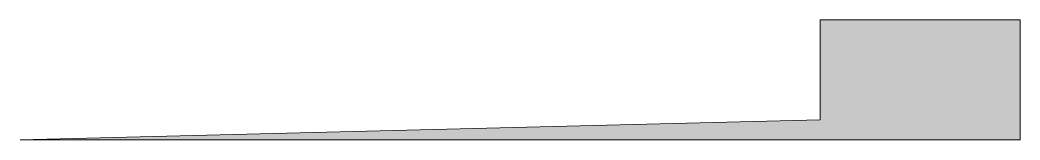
# Model space of a CAD drawing. Header units: metres. Extents: x -25 to 0, y 0 to 3.
import ezdxf

# ---------------------------------------------------------------- set-up
doc = ezdxf.new("R2010")
doc.units = ezdxf.units.M
doc.layers.add('A-DETL-GENF', color=92, linetype='Continuous', lineweight=18)

# ---------------------------------------------------------------- blocks, each defined once
blk = doc.blocks.new('43 RVS vloerstrip - kunststof stop-1554122-00_0 Basismaterialen')
at = {"layer": 'A-DETL-GENF'}
blk.add_hatch(color=256, dxfattribs=at).paths.add_polyline_path([(0, 0), (0, 3), (-5, 3), (-5, 0.5), (-25, 0)])
for p, q in [((-5, 3), (-5, 0.5)), ((0, 3), (-5, 3)), ((0, 0), (0, 3)), ((-5, 0.5), (-25, 0)), ((-25, 0), (0, 0))]:
    blk.add_line(p, q, dxfattribs=at)

msp = doc.modelspace()

# ---------------------------------------------------------------- block references
msp.add_blockref('43 RVS vloerstrip - kunststof stop-1554122-00_0 Basismaterialen', (0, 0))

doc.saveas('drawing.dxf')
